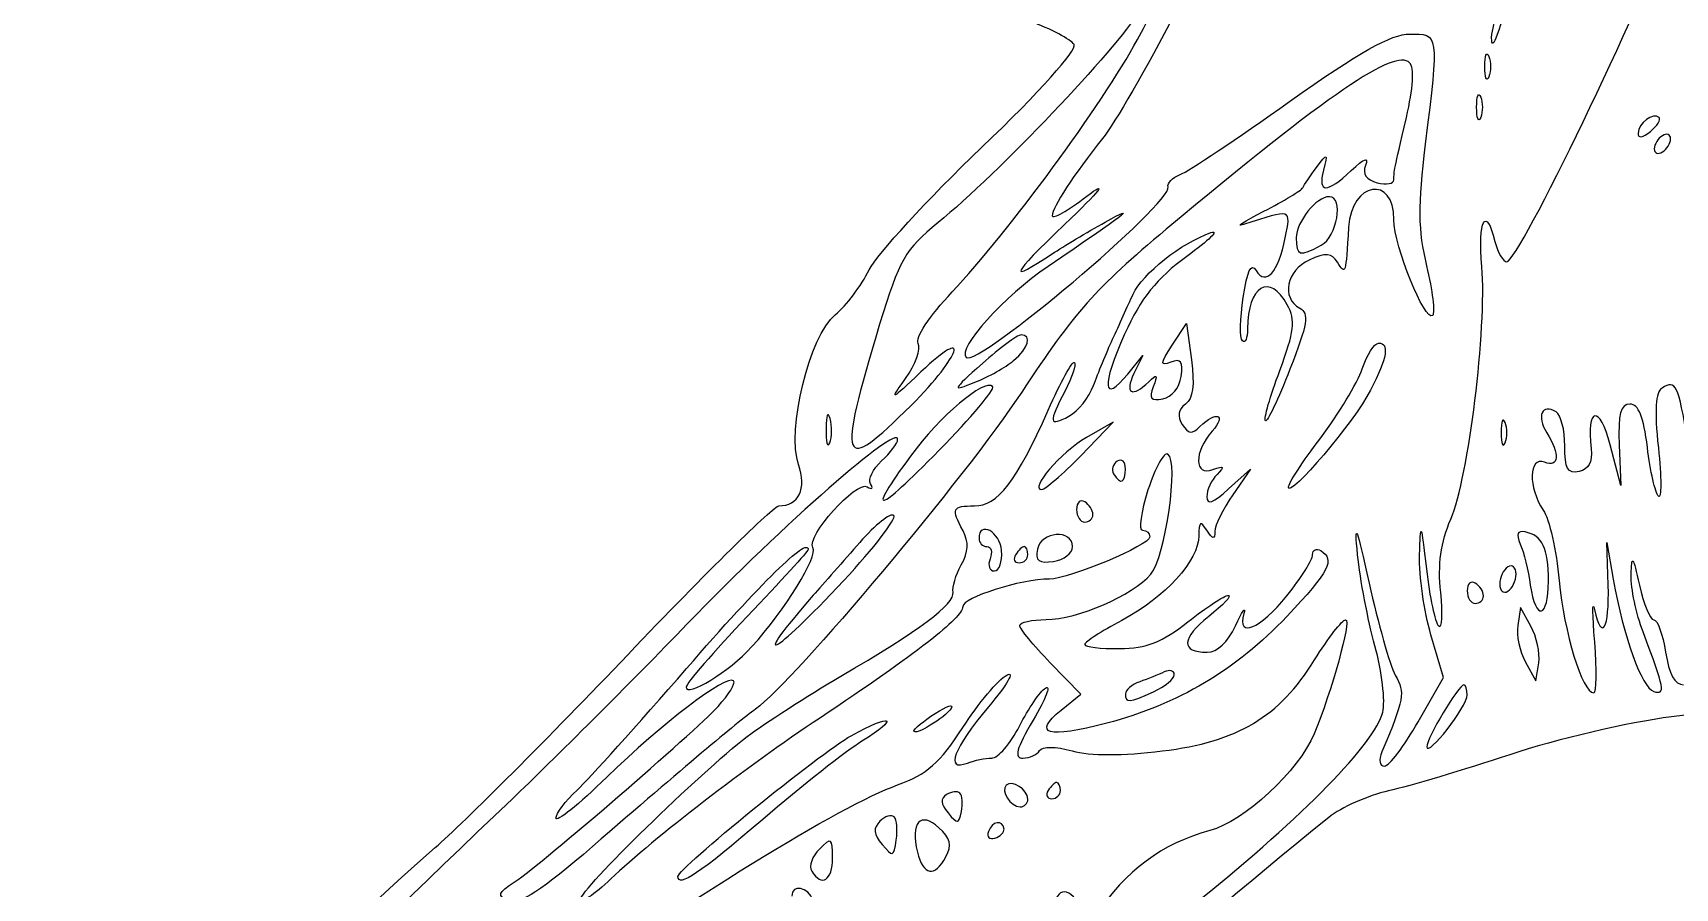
# Model space of a CAD drawing. Extents: x 0 to 45.7, y -0.3 to 36.
# Drawn here: x 5.45 to 19.35, y 6.95 to 14.19 of the extents above; entities that cross this region are included whole.
import ezdxf

# ---------------------------------------------------------------- set-up
doc = ezdxf.new("R2010")
doc.units = 0
doc.layers.add('Image', color=7, linetype='CONTINUOUS')

msp = doc.modelspace()

# ---------------------------------------------------------------- linework, layer by layer
at = {"layer": 'Image', "color": 7}
for points in [[(17.796237, 14.14295)], [(17.738262, 13.900943)], [(17.66942, 13.55672)], [(19.213772, 13.470288)], [(19.310795, 13.289556)], [(16.355051, 12.388891)], [(13.751678, 11.412577)], [(13.574608, 11.19276)], [(12.884364, 11.033891)], [(12.198795, 10.922586)], [(17.91067, 10.889478)], [(14.319634, 10.608093)], [(14.698274, 10.497222)], [(16.077968, 10.341245)], [(14.422903, 10.110482)], [(13.649837, 9.804801)], [(13.872164, 9.770333)], [(14.250794, 9.839228)], [(18.002761, 9.606781)], [(12.314294, 9.551612)], [(18.277068, 9.547027)], [(17.727398, 9.422487)], [(18.129068, 9.164852)], [(14.93599, 8.611146)], [(17.58937, 8.583251)], [(12.908348, 8.279869)], [(13.297652, 7.7521)], [(13.872156, 7.701364)], [(14.147525, 7.774206)], [(12.740623, 7.551855)], [(13.670787, 7.448996)], [(12.219904, 7.203848)], [(13.179079, 7.214873)], [(10.91188, 7.04759)]]:
    msp.add_lwpolyline(points, close=True, dxfattribs=at)
for points in [[(15.094021, 11.542405), (15.214718, 11.726863), (15.256057, 11.419903)], [(14.717539, 11.299052), (14.845272, 11.457048), (14.769381, 11.302153)], [(14.319634, 10.608093), (14.595007, 10.892786), (14.368317, 10.762454)], [(18.876298, 10.700253), (18.88921, 10.356035), (18.799442, 10.700253)], [(15.571169, 10.326388), (15.755499, 10.493293), (15.60558, 10.276133)], [(18.78268, 9.512581), (18.770748, 9.874056), (18.825747, 9.564265)], [(18.129076, 9.164852), (18.040218, 9.323303), (18.017173, 9.171953)], [(17.175129, 8.356339), (17.390196, 8.73223), (17.283447, 9.091694)], [(18.668711, 9.030784), (18.668592, 9.030726)], [(14.155145, 8.45588), (14.319792, 8.590445), (14.061625, 8.856355)], [(18.082988, 8.862162), (18.171846, 8.703711), (18.194891, 8.855053)]]:
    msp.add_lwpolyline(points, dxfattribs=at)
for points in [[(17.796237, 14.14295), (17.796237, 14.264143), (18.089608, 15.282759), (18.116715, 15.255663)], [(17.925137, 12.248757), (18.023922, 12.248757), (19.089113, 14.45572), (19.306887, 15.111597)], [(14.800142, 14.130108), (15.082202, 14.648988), (15.093386, 14.837869), (14.814271, 14.369183)], [(17.997279, 14.684601), (17.85846, 14.174817), (17.796237, 14.007171), (17.796237, 14.14295)], [(14.814271, 14.369183), (14.624178, 14.049928), (13.618224, 12.992299), (13.113197, 12.580723)], [(15.115325, 14.34881), (14.880832, 13.894607), (14.605911, 13.419099), (14.504364, 13.292096)], [(14.262843, 14.087901), (14.236438, 14.130621), (14.068014, 14.219368), (13.888558, 14.285135)], [(16.086549, 13.604811), (16.674529, 14.02238), (16.948357, 14.176365), (17.102906, 14.176365)], [(17.102906, 14.176365), (17.351313, 14.176365), (17.350223, 14.184064), (17.234584, 13.243071)], [(13.232765, 11.994764), (13.708998, 12.499818), (14.498918, 13.575995), (14.800142, 14.130108)], [(13.48026, 13.215573), (13.973031, 13.687041), (14.291318, 14.041829), (14.262843, 14.087901)], [(17.102303, 13.932934), (16.979477, 14.057717), (16.420118, 13.674946), (15.043131, 12.523856)], [(17.074997, 13.46909), (17.133902, 13.720987), (17.143892, 13.890691), (17.102303, 13.932934)], [(17.738262, 13.900943), (17.738262, 13.995598), (17.753899, 14.034333), (17.772983, 13.986997)], [(17.772983, 13.81489), (17.753854, 13.767548), (17.738262, 13.806318), (17.738262, 13.900943)], [(17.772983, 13.986997), (17.792112, 13.939655), (17.792112, 13.862216), (17.772983, 13.81489)], [(17.66942, 13.55672), (17.66942, 13.651388), (17.685083, 13.690112), (17.704175, 13.642778)], [(17.704175, 13.642778), (17.723305, 13.595436), (17.723305, 13.517998), (17.704175, 13.470672)], [(15.161534, 12.987134), (15.227643, 13.012481), (15.6439, 13.290469), (16.086549, 13.604811)], [(17.704175, 13.470672), (17.685046, 13.42333), (17.66942, 13.462099), (17.66942, 13.55672)], [(19.213772, 13.470254), (19.166047, 13.517977), (19.035416, 13.420991), (19.035416, 13.337787)], [(16.970328, 12.943367), (16.970328, 13.024067), (16.966703, 13.006674), (17.074997, 13.46909)], [(19.035416, 13.337787), (19.035416, 13.292144), (19.074916, 13.297335), (19.14035, 13.351704)], [(19.14035, 13.351704), (19.198059, 13.399623), (19.231097, 13.452963), (19.213772, 13.470288)], [(12.529803, 12.179931), (12.595745, 12.312464), (13.023453, 12.778494), (13.48026, 13.215573)], [(14.504364, 13.292096), (14.259152, 12.98538), (14.079614, 12.709543), (14.079161, 12.638807)], [(17.234584, 13.243071), (17.170745, 12.723614), (17.172976, 12.517095), (17.245723, 12.214052)], [(19.241953, 13.315914), (19.204088, 13.292498), (19.173108, 13.242378), (19.173108, 13.204519)], [(19.173108, 13.204519), (19.173108, 13.166649), (19.20412, 13.154814), (19.241953, 13.178166)], [(19.310795, 13.289561), (19.310795, 13.327431), (19.279781, 13.339258), (19.241953, 13.315914)], [(19.241953, 13.178166), (19.279826, 13.201556), (19.310795, 13.251697), (19.310795, 13.289556)], [(16.315366, 13.047943), (16.408093, 13.171978), (16.410876, 13.1708), (16.373699, 13.023231)], [(16.608287, 13.021379), (16.71832, 13.124755), (16.75773, 13.138902), (16.729308, 13.064856)], [(16.729308, 13.064856), (16.700947, 12.990994), (16.733753, 12.942922), (16.828747, 12.918019)], [(14.371389, 12.803166), (14.556741, 12.943655), (14.487353, 12.855826), (14.182061, 12.563517)], [(15.05918, 12.883213), (15.049391, 12.914953), (15.095394, 12.961768), (15.161534, 12.987134)], [(16.19832, 12.875834), (16.209115, 12.898879), (16.261823, 12.97631), (16.315366, 13.047943)], [(16.373699, 13.023231), (16.324267, 12.827011), (16.400568, 12.826484), (16.608287, 13.021379)], [(16.970283, 12.603876), (16.970283, 12.986317), (16.610068, 12.92738), (16.586507, 12.541091)], [(16.828747, 12.918019), (16.906616, 12.89762), (16.970328, 12.90905), (16.970328, 12.943367)], [(13.350579, 11.439453), (13.441527, 11.348516), (15.100275, 12.750144), (15.05918, 12.883213)], [(14.079161, 12.638807), (14.078952, 12.607247), (14.210469, 12.681175), (14.371389, 12.803166)], [(15.868831, 12.676423), (16.039223, 12.763063), (16.18749, 12.852807), (16.19832, 12.875834)], [(16.42428, 12.799528), (16.313342, 12.799528), (16.14399, 12.588581), (16.14399, 12.450399)], [(16.355051, 12.388891), (16.489153, 12.460662), (16.54629, 12.799528), (16.42428, 12.799528)], [(14.526282, 12.584847), (14.824243, 12.751223), (14.694269, 12.650014), (14.044509, 12.209697)], [(15.69673, 12.563755), (15.620992, 12.539043), (15.698582, 12.589763), (15.868831, 12.676423)], [(16.050425, 12.451111), (16.100172, 12.699867), (16.107343, 12.697592), (15.69673, 12.563755)], [(17.713822, 12.20636), (17.681027, 12.601892), (17.747054, 12.729794), (17.824619, 12.420856)], [(13.113197, 12.580723), (12.834392, 12.353501), (12.782938, 12.264034), (12.61828, 11.720177)], [(14.182061, 12.563517), (13.722494, 12.123482), (13.697383, 12.063469), (14.078804, 12.316779)], [(15.043131, 12.523856), (14.446187, 12.024842), (14.266159, 11.822126), (13.820353, 11.146987)], [(14.078804, 12.316779), (14.173464, 12.379655), (14.374829, 12.500276), (14.526282, 12.584847)], [(15.421197, 12.495426), (15.496926, 12.521593), (15.405534, 12.431455), (15.218147, 12.294975)], [(16.586507, 12.541091), (16.562033, 12.139058), (16.561107, 12.136097), (16.492257, 12.244831)], [(17.29692, 11.795157), (17.233568, 11.731802), (16.970283, 12.38365), (16.970283, 12.603876)], [(14.762637, 11.973891), (14.84256, 12.149004), (15.170226, 12.408489), (15.421197, 12.495426)], [(15.803087, 12.174941), (15.885814, 12.041067), (15.992161, 12.15986), (16.050425, 12.451111)], [(16.14399, 12.450399), (16.14399, 12.298126), (16.170933, 12.290299), (16.355051, 12.388891)], [(17.824619, 12.420856), (17.848405, 12.32619), (17.893612, 12.248757), (17.925137, 12.248757)], [(15.218147, 12.294975), (14.961879, 12.108369), (14.831228, 11.945107), (14.691107, 11.636444)], [(15.694393, 11.947444), (15.728316, 12.173361), (15.761317, 12.242523), (15.803087, 12.174941)], [(16.252358, 12.263563), (16.058828, 12.175396), (16.014003, 11.946049), (16.172774, 11.856363)], [(16.492257, 12.244831), (16.441361, 12.325272), (16.395684, 12.328823), (16.252358, 12.263563)], [(12.242859, 11.801295), (12.334736, 11.877017), (12.463861, 12.047401), (12.529803, 12.179931)], [(14.044509, 12.209697), (13.671398, 11.95685), (13.274133, 11.515899), (13.350579, 11.439453)], [(16.067912, 11.884007), (15.920528, 12.159383), (15.731107, 12.045184), (15.731107, 11.680941)], [(17.245723, 12.214052), (17.295742, 12.005522), (17.31879, 11.817022), (17.29692, 11.795157)], [(17.450995, 10.071218), (17.601451, 10.4233), (17.756928, 11.68645), (17.713822, 12.20636)], [(12.944469, 11.557942), (12.916074, 11.603879), (13.037029, 11.78718), (13.232765, 11.994764)], [(14.589655, 11.594737), (14.64146, 11.708323), (14.719301, 11.878951), (14.762637, 11.973891)], [(15.688387, 11.58013), (15.664892, 11.603625), (15.667564, 11.76891), (15.694393, 11.947444)], [(16.003972, 11.328518), (16.128226, 11.660619), (16.13872, 11.751707), (16.067912, 11.884007)], [(16.172774, 11.856363), (16.253885, 11.810521), (16.239997, 11.723796), (16.089978, 11.339091)], [(11.932169, 10.533309), (11.829925, 10.826589), (12.024688, 11.621471), (12.242859, 11.801295)], [(12.61828, 11.720177), (12.254747, 10.519447), (12.28692, 10.436452), (12.884364, 11.033891)], [(12.884396, 11.033891), (13.31413, 11.463639), (13.389031, 11.718859), (12.967332, 11.316506)], [(15.731107, 11.680941), (15.731107, 11.601998), (15.711872, 11.556632), (15.688387, 11.58013)], [(12.837757, 11.261565), (12.923356, 11.38103), (12.971378, 11.514399), (12.944469, 11.557942)], [(13.814781, 11.629546), (13.783222, 11.629546), (13.636068, 11.520873), (13.487774, 11.388044)], [(13.751678, 11.412577), (13.878911, 11.518841), (13.9111, 11.629546), (13.814781, 11.629546)], [(14.428084, 11.203074), (14.46516, 11.304894), (14.537847, 11.481138), (14.589655, 11.594737)], [(14.691107, 11.636444), (14.493166, 11.200375), (14.505938, 11.037307), (14.717539, 11.299052)], [(15.082855, 11.399982), (14.987809, 11.363507), (14.989282, 11.382361), (15.094021, 11.542405)], [(16.701029, 11.342189), (16.742857, 11.462131), (16.804997, 11.560262), (16.839161, 11.560262)], [(16.839161, 11.560262), (16.934252, 11.560262), (16.914017, 11.442083), (16.770919, 11.161574)], [(13.424668, 11.229246), (13.538262, 11.274752), (13.685413, 11.357234), (13.751678, 11.412577)], [(14.044554, 10.993783), (14.150133, 11.231218), (14.249765, 11.412233), (14.265966, 11.396032)], [(14.265966, 11.396032), (14.282132, 11.379866), (14.246651, 11.272292), (14.18708, 11.157063)], [(15.169133, 11.278139), (15.187099, 11.404438), (15.167281, 11.432386), (15.082855, 11.399982)], [(15.256057, 11.419903), (15.285034, 11.204399), (15.27008, 11.092435), (15.205712, 11.044059)], [(12.967332, 11.316506), (12.710307, 11.071277), (12.697501, 11.065853), (12.837757, 11.261565)], [(13.574608, 11.19276), (13.504604, 11.262756), (13.12971, 10.945348), (12.878995, 10.603804)], [(13.487774, 11.388044), (13.227839, 11.155234), (13.225563, 11.149525), (13.424668, 11.229246)], [(14.769381, 11.302153), (14.686884, 11.13375), (14.75647, 11.095647), (14.895188, 11.233305)], [(14.895188, 11.233305), (14.964718, 11.302327), (14.97227, 11.29412), (14.933373, 11.191919)], [(15.015344, 11.08935), (15.090766, 11.103797), (15.155692, 11.183436), (15.169133, 11.278139)], [(15.882531, 10.904073), (15.867582, 10.919048), (15.922226, 11.110022), (16.003972, 11.328518)], [(16.089978, 11.339091), (15.990844, 11.084879), (15.897477, 10.889124), (15.882531, 10.904073)], [(16.350082, 10.75997), (16.501295, 10.960255), (16.659225, 11.222256), (16.701029, 11.342189)], [(13.820353, 11.146987), (13.344692, 10.426644), (11.904316, 8.710318), (11.56907, 8.4644)], [(13.123156, 10.655001), (13.392762, 10.92946), (13.595909, 11.171445), (13.574608, 11.19276)], [(14.18708, 11.157063), (14.045496, 10.88329), (14.050295, 10.85181), (14.219729, 10.94248)], [(14.219729, 10.94248), (14.297268, 10.983956), (14.391029, 11.101246), (14.428084, 11.203074)], [(14.933373, 11.191919), (14.895307, 11.091949), (14.912947, 11.069829), (15.015344, 11.08935)], [(16.770919, 11.161574), (16.637106, 10.899279), (16.08303, 10.243349), (16.077968, 10.341245)], [(19.239434, 11.180582), (19.182858, 11.145569), (19.173275, 10.995024), (19.207258, 10.674578)], [(19.455324, 10.727212), (19.375518, 11.213377), (19.356642, 11.253025), (19.239434, 11.180582)], [(12.198769, 10.922586), (12.18128, 10.989563), (12.165899, 10.95138), (12.164447, 10.837845)], [(13.420033, 10.183441), (13.618605, 10.183441), (13.77376, 10.384761), (14.044554, 10.993783)], [(15.205712, 11.044059), (15.143707, 10.997442), (15.13497, 10.941927), (15.178735, 10.872471)], [(15.328894, 10.855299), (15.464655, 10.991068), (15.558172, 10.954378), (15.431934, 10.81485)], [(18.342495, 10.978447), (18.222101, 11.052851), (18.173997, 10.944782), (18.263625, 10.801306)], [(18.415917, 10.691122), (18.415917, 10.824198), (18.382868, 10.953479), (18.342495, 10.978447)], [(18.799442, 10.700253), (18.709713, 11.044339), (18.597503, 11.020564), (18.637892, 10.666003)], [(18.966656, 11.044466), (18.88691, 11.044466), (18.866334, 10.966062), (18.876298, 10.700253)], [(19.114574, 10.678534), (19.082906, 10.938072), (19.039896, 11.044466), (18.966656, 11.044466)], [(12.770815, 10.746262), (12.770815, 10.875477), (11.812378, 10.034872), (10.990599, 9.18492)], [(12.196149, 10.716054), (12.214961, 10.762671), (12.216178, 10.855598), (12.198795, 10.922586)], [(15.178735, 10.872471), (15.230247, 10.790685), (15.260814, 10.787177), (15.328894, 10.855299)], [(17.91067, 10.889478), (17.89154, 10.936815), (17.875949, 10.898051), (17.875949, 10.803425)], [(17.91067, 10.717364), (17.929799, 10.764706), (17.929799, 10.842144), (17.91067, 10.889478)], [(12.164447, 10.837845), (12.163389, 10.724254), (12.177306, 10.669448), (12.196149, 10.716054)], [(12.634753, 10.563262), (12.709588, 10.630985), (12.770815, 10.713337), (12.770815, 10.746262)], [(14.368317, 10.762454), (14.151975, 10.638073), (13.87921, 10.319805), (13.991044, 10.322237)], [(15.431934, 10.81485), (15.27525, 10.641725), (15.279528, 10.429467), (15.438416, 10.489986)], [(16.077968, 10.341245), (16.07691, 10.371278), (16.19887, 10.559696), (16.350082, 10.75997)], [(17.875949, 10.803425), (17.875949, 10.708757), (17.891585, 10.67003), (17.91067, 10.717364)], [(18.263625, 10.801306), (18.37756, 10.618872), (18.368485, 10.505178), (18.24386, 10.553023)], [(12.878995, 10.603804), (12.501051, 10.088935), (12.58423, 10.106373), (13.123156, 10.655001)], [(12.542119, 10.369851), (12.518201, 10.408473), (12.559926, 10.495539), (12.634753, 10.563262)], [(13.991044, 10.322237), (14.020347, 10.323031), (14.168178, 10.45151), (14.319634, 10.608093)], [(14.628308, 10.561333), (14.58984, 10.537547), (14.576166, 10.489263), (14.59795, 10.454016)], [(14.698277, 10.497249), (14.698277, 10.556288), (14.666757, 10.585122), (14.628308, 10.561333)], [(15.057474, 10.62186), (15.024715, 10.6421), (14.94887, 10.505292), (14.888931, 10.317832)], [(14.913455, 9.605847), (15.036746, 9.749489), (15.152115, 10.563371), (15.057474, 10.62186)], [(18.24386, 10.553023), (18.110227, 10.604302), (18.10353, 10.337461), (18.233647, 10.14759)], [(18.536398, 10.474267), (18.43975, 10.454158), (18.415917, 10.497021), (18.415917, 10.691122)], [(18.637892, 10.666003), (18.650804, 10.552917), (18.618181, 10.491287), (18.536398, 10.474267)], [(19.207422, 10.265478), (19.180953, 10.291434), (19.139146, 10.477278), (19.114574, 10.678534)], [(19.207258, 10.674578), (19.233836, 10.423649), (19.233907, 10.239557), (19.207422, 10.265478)], [(11.766555, 10.183476), (11.934349, 10.183476), (12.003321, 10.329174), (11.932169, 10.533309)], [(14.59795, 10.454016), (14.656962, 10.358522), (14.698274, 10.376323), (14.698274, 10.497222)], [(15.472884, 10.449182), (15.425544, 10.401501), (15.386828, 10.316813), (15.386828, 10.260994)], [(15.438416, 10.489986), (15.535021, 10.526739), (15.541842, 10.518672), (15.472884, 10.449182)], [(12.053065, 9.830791), (11.995304, 9.924247), (12.422017, 10.400699), (12.513071, 10.344425)], [(12.513071, 10.344425), (12.552983, 10.319713), (12.566072, 10.331196), (12.542119, 10.369851)], [(14.888931, 10.317832), (14.828984, 10.130382), (14.808064, 9.977005), (14.842459, 9.977005)], [(15.386828, 10.260994), (15.386828, 10.187844), (15.43831, 10.206103), (15.571169, 10.326388)], [(10.489506, 8.927078), (11.147056, 9.618092), (11.721727, 10.183476), (11.766555, 10.183476)], [(13.32388, 9.972388), (13.222444, 10.161918), (13.232255, 10.183441), (13.420033, 10.183441)], [(14.354059, 10.217814), (14.316186, 10.241256), (14.285211, 10.212099), (14.285211, 10.153033)], [(14.285211, 10.153033), (14.285211, 10.094001), (14.316186, 10.045699), (14.354059, 10.045699)], [(14.422903, 10.110482), (14.422903, 10.146077), (14.391929, 10.194411), (14.354059, 10.217814)], [(15.60558, 10.276133), (15.523133, 10.1567), (15.455199, 10.017291), (15.454619, 9.966337)], [(18.233647, 10.14759), (18.284834, 10.072912), (18.345418, 9.805002), (18.368262, 9.552245)], [(12.314294, 9.551612), (12.572856, 9.82865), (12.763354, 10.076385), (12.73761, 10.102127)], [(12.73761, 10.102127), (12.711866, 10.127871), (12.582175, 10.025122), (12.449401, 9.873788)], [(13.649832, 9.804801), (13.636682, 9.964673), (13.459088, 10.06078), (13.459088, 9.908068)], [(14.354059, 10.045699), (14.391923, 10.045699), (14.422903, 10.074785), (14.422903, 10.110482)], [(15.386828, 9.977), (15.332487, 10.06109), (15.319901, 10.052494), (15.319039, 9.930629)], [(16.662572, 9.770381), (16.632978, 10.06386), (16.654978, 10.009665), (16.760436, 9.529427)], [(17.186112, 9.765669), (17.194738, 10.055161), (17.199394, 10.045866), (17.244588, 9.648805)], [(17.365558, 9.451623), (17.34037, 9.685881), (17.366352, 9.872574), (17.450995, 10.071218)], [(10.983834, 8.806309), (11.61321, 9.532324), (12.013594, 9.92435), (12.013594, 9.814582)], [(12.449401, 9.873788), (12.316636, 9.72246), (12.139962, 9.521198), (12.05679, 9.426544)], [(13.309381, 9.684322), (13.370659, 9.795072), (13.374786, 9.877178), (13.32388, 9.972388)], [(13.459088, 9.908068), (13.459088, 9.870198), (13.489084, 9.83922), (13.525776, 9.83922)], [(14.250794, 9.839175), (14.250794, 9.988477), (13.982205, 9.967909), (13.953032, 9.816421)], [(14.904981, 9.920834), (14.904981, 9.850672), (14.223198, 9.563942), (14.056378, 9.563942)], [(15.319039, 9.930629), (15.31798, 9.719647), (15.035182, 9.409094), (14.667456, 9.214017)], [(14.842459, 9.977005), (14.87689, 9.977005), (14.904981, 9.951737), (14.904981, 9.920834)], [(15.454619, 9.966337), (15.453826, 9.895815), (15.437607, 9.89835), (15.386828, 9.977)], [(18.080377, 9.962895), (18.013564, 9.977024), (18.001507, 9.946755), (18.039218, 9.859628)], [(18.277087, 9.547025), (18.276293, 9.827669), (18.226633, 9.931904), (18.080377, 9.962895)], [(12.013594, 9.814582), (12.013594, 9.800506), (11.781245, 9.545096), (11.497269, 9.246957)], [(11.535311, 8.989472), (11.823263, 9.309767), (12.098581, 9.757146), (12.053065, 9.830791)], [(13.525776, 9.83922), (13.56245, 9.83922), (13.574624, 9.792754), (13.552862, 9.735956)], [(13.552862, 9.735956), (13.531086, 9.679163), (13.547199, 9.632689), (13.588639, 9.632689)], [(13.588639, 9.632689), (13.63016, 9.632689), (13.657669, 9.710143), (13.649837, 9.804801)], [(13.768855, 9.770333), (13.745465, 9.732466), (13.759144, 9.701489), (13.799247, 9.701489)], [(13.841761, 9.839175), (13.825039, 9.839175), (13.792254, 9.808201), (13.768855, 9.770333)], [(13.799247, 9.701489), (13.83934, 9.701489), (13.872164, 9.732466), (13.872164, 9.770333)], [(13.872156, 9.770333), (13.872156, 9.808203), (13.858477, 9.839175), (13.841761, 9.839175)], [(13.953032, 9.816421), (13.934273, 9.718671), (13.964911, 9.695475), (14.089766, 9.713162)], [(14.089766, 9.713162), (14.178338, 9.725624), (14.250794, 9.78243), (14.250794, 9.839228)], [(16.063782, 9.422191), (16.183704, 9.571424), (16.28183, 9.728148), (16.28183, 9.770466)], [(16.350678, 9.804896), (16.474958, 9.728087), (16.424076, 9.629368), (16.063956, 9.24859)], [(16.28183, 9.770466), (16.28183, 9.812781), (16.312808, 9.828264), (16.350678, 9.804896)], [(16.809233, 8.998912), (16.749572, 9.214969), (16.683577, 9.562127), (16.662572, 9.770381)], [(17.283447, 9.091694), (17.224736, 9.289396), (17.180937, 9.592678), (17.186112, 9.765669)], [(18.039218, 9.859628), (18.068521, 9.79182), (18.106737, 9.635657), (18.124033, 9.512597)], [(18.977067, 9.598685), (18.981063, 9.774228), (18.991196, 9.761316), (19.046936, 9.512629)], [(13.239089, 9.452282), (13.230649, 9.49469), (13.26224, 9.599132), (13.309381, 9.684322)], [(14.027216, 9.22124), (14.294085, 9.223092), (14.757494, 9.424157), (14.913455, 9.605847)], [(17.244588, 9.648805), (17.271565, 9.41155), (17.317917, 9.194691), (17.347593, 9.166897)], [(17.933922, 9.667503), (17.896054, 9.644061), (17.865077, 9.578481), (17.865077, 9.521693)], [(18.002761, 9.606781), (18.002761, 9.663579), (17.971783, 9.690903), (17.933922, 9.667503)], [(17.933922, 9.460969), (17.971791, 9.484358), (18.002761, 9.54999), (18.002761, 9.606781)], [(19.077485, 9.116785), (19.019861, 9.268235), (18.97467, 9.485088), (18.977067, 9.598685)], [(12.05679, 9.426544), (11.508824, 8.802877), (11.703939, 8.897646), (12.314294, 9.551612)], [(12.288751, 8.741081), (12.954304, 9.12827), (13.258361, 9.355807), (13.239089, 9.452282)], [(14.056378, 9.563942), (13.80982, 9.563942), (13.321576, 9.407811), (13.321576, 9.328968)], [(16.760436, 9.529427), (16.835274, 9.188646), (16.934694, 8.838421), (16.98139, 8.75114)], [(17.347593, 9.166897), (17.377261, 9.139118), (17.385344, 9.267235), (17.365558, 9.451623)], [(17.658548, 9.529808), (17.620678, 9.55325), (17.589708, 9.524093), (17.589708, 9.465033)], [(17.589708, 9.465033), (17.589708, 9.406004), (17.62072, 9.357699), (17.658548, 9.357699)], [(17.727398, 9.422487), (17.727398, 9.458082), (17.69642, 9.506414), (17.658548, 9.529808)], [(17.865077, 9.521693), (17.865077, 9.4649), (17.896054, 9.437574), (17.933922, 9.460969)], [(18.124033, 9.512597), (18.16729, 9.205166), (18.278365, 9.230154), (18.277068, 9.547027)], [(18.368262, 9.552245), (18.407921, 9.113395), (18.565219, 8.600507), (18.660138, 8.600507)], [(18.66674, 9.306094), (18.728493, 9.026053), (18.794822, 9.144169), (18.78268, 9.512581)], [(18.825747, 9.564265), (18.913678, 9.068908), (19.065235, 8.64791), (19.167946, 8.613676)], [(19.046936, 9.512629), (19.082967, 9.351703), (19.137662, 9.220044), (19.168452, 9.220044)], [(13.321576, 9.328968), (13.321576, 9.23753), (12.92543, 8.929158), (12.116816, 8.391145)], [(15.227376, 9.202483), (15.382774, 9.325544), (15.536437, 9.425879), (15.568846, 9.425459)], [(15.568846, 9.425459), (15.601241, 9.425194), (15.526798, 9.345115), (15.403377, 9.247852)], [(15.628626, 9.168061), (15.686091, 9.291114), (15.718132, 9.337585), (15.69983, 9.271328)], [(15.69983, 9.271328), (15.641225, 9.059089), (15.837308, 9.14037), (16.063782, 9.422191)], [(17.658548, 9.357699), (17.696415, 9.357699), (17.727398, 9.386822), (17.727398, 9.422487)], [(18.668592, 9.030726), (18.648774, 9.26737), (18.647795, 9.391288), (18.66674, 9.306094)], [(10.990599, 9.18492), (10.514687, 8.692688), (9.848623, 8.026625), (9.510466, 7.704788)], [(11.497269, 9.246957), (11.213286, 8.948816), (10.980942, 8.680438), (10.980942, 8.650561)], [(13.803462, 9.170995), (13.803462, 9.19779), (13.904144, 9.220409), (14.027216, 9.22124)], [(14.667456, 9.214017), (14.495153, 9.122613), (14.354175, 9.030977), (14.354175, 9.01038)], [(16.063956, 9.24859), (15.632684, 8.79259), (15.14554, 8.503699), (14.540096, 8.344898)], [(14.64952, 8.975841), (14.876189, 8.977693), (15.010531, 9.030763), (15.227376, 9.202483)], [(15.403377, 9.247852), (15.168882, 9.063029), (15.163913, 8.944321), (15.39073, 8.944321)], [(16.561191, 9.21907), (16.611576, 9.21907), (16.443203, 8.609027), (16.295187, 8.255265)], [(16.297989, 8.879709), (16.414014, 9.066355), (16.53246, 9.21907), (16.561191, 9.21907)], [(18.017173, 9.171953), (18.004499, 9.088723), (18.034159, 8.949308), (18.082988, 8.862162)], [(19.168452, 9.220044), (19.199246, 9.220044), (19.244265, 9.096129), (19.268478, 8.94467)], [(14.061625, 8.856355), (13.919633, 9.002603), (13.803462, 9.144195), (13.803462, 9.170995)], [(15.39073, 8.944321), (15.473942, 8.944321), (15.563485, 9.028533), (15.628626, 9.168061)], [(18.194891, 8.855053), (18.207538, 8.938296), (18.177905, 9.077706), (18.129068, 9.164852)], [(19.167946, 8.613676), (19.270872, 8.579354), (19.260937, 8.634631), (19.077485, 9.116785)], [(8.857529, 7.292042), (9.097567, 7.500288), (9.831957, 8.236056), (10.489506, 8.927078)], [(10.980942, 8.650561), (10.980942, 8.55793), (11.350386, 8.783785), (11.535311, 8.989472)], [(14.354175, 9.01038), (14.354175, 8.989742), (14.487073, 8.974277), (14.64952, 8.975841)], [(16.875184, 8.436627), (16.898546, 8.529832), (16.868887, 8.782859), (16.809233, 8.998912)], [(18.660138, 8.600507), (18.684797, 8.600507), (18.688607, 8.79413), (18.668711, 9.030784)], [(19.268478, 8.94467), (19.297783, 8.761033), (19.348001, 8.669291), (19.419028, 8.669291)], [(10.058637, 7.778868), (10.157199, 7.870653), (10.573543, 8.333008), (10.983834, 8.806309)], [(11.382324, 8.703245), (11.325306, 8.760263), (10.773093, 8.340548), (10.309708, 7.888028)], [(13.694184, 8.752045), (13.766592, 8.791069), (13.697465, 8.670077), (13.53928, 8.483154)], [(15.025279, 8.777927), (14.977942, 8.75586), (14.885013, 8.7187), (14.81875, 8.695329)], [(15.009573, 8.109143), (15.650464, 8.188712), (15.997437, 8.396219), (16.297989, 8.879709)], [(15.111335, 8.754511), (15.111335, 8.789452), (15.072592, 8.800014), (15.025279, 8.777927)], [(11.250852, 8.486741), (11.342509, 8.586471), (11.40167, 8.683899), (11.382324, 8.703245)], [(11.497052, 8.230495), (11.648503, 8.346115), (12.004778, 8.575872), (12.288751, 8.741081)], [(13.321562, 8.307287), (13.454082, 8.512864), (13.621762, 8.713008), (13.694184, 8.752045)], [(13.801086, 8.319609), (13.87704, 8.468501), (13.976905, 8.613623), (14.023003, 8.642113)], [(14.023003, 8.642113), (14.069086, 8.670728), (14.02221, 8.548784), (13.917813, 8.371407)], [(14.81875, 8.695329), (14.75249, 8.67194), (14.698277, 8.625463), (14.698277, 8.592017)], [(14.93599, 8.611088), (15.032431, 8.655051), (15.111335, 8.719573), (15.111335, 8.754511)], [(16.98139, 8.75114), (17.065248, 8.594393), (17.059096, 8.55915), (16.86795, 8.100923)], [(17.560898, 8.669312), (17.516887, 8.669312), (17.245149, 8.213895), (17.247959, 8.144857)], [(17.589364, 8.583251), (17.589568, 8.630593), (17.576797, 8.669312), (17.560898, 8.669312)], [(9.534459, 7.005548), (9.7691, 7.161793), (11.045458, 8.263253), (11.250852, 8.486741)], [(13.08893, 8.427107), (13.188246, 8.492179), (13.248479, 8.511398), (13.222777, 8.469821)], [(13.53928, 8.483154), (13.242867, 8.131628), (13.168781, 7.933121), (13.361618, 8.007117)], [(14.698277, 8.592017), (14.698277, 8.513009), (14.725548, 8.515182), (14.93599, 8.611146)], [(17.247959, 8.144857), (17.251954, 8.051988), (17.588973, 8.485022), (17.58937, 8.583251)], [(20.233796, 8.328261), (19.989363, 8.47933), (19.962672, 8.481376), (19.319188, 8.398373)], [(11.56907, 8.4644), (11.403615, 8.343027), (10.976375, 7.982963), (10.189272, 7.301562)], [(12.116816, 8.391145), (11.481622, 7.968522), (10.716792, 7.379886), (10.344096, 7.026815)], [(12.377291, 8.238779), (12.723309, 8.431742), (12.795945, 8.394029), (12.468306, 8.191532)], [(13.222777, 8.469821), (13.173665, 8.390356), (12.908348, 8.230061), (12.908348, 8.279869)], [(12.908348, 8.279853), (12.908348, 8.295781), (12.989607, 8.362025), (13.08893, 8.427107)], [(13.917813, 8.371407), (13.773667, 8.125428), (13.753054, 8.048908), (13.830913, 8.048908)], [(14.540096, 8.344898), (14.037545, 8.213093), (13.904872, 8.251339), (14.155145, 8.45588)], [(15.324775, 6.848345), (16.205792, 7.557438), (16.809829, 8.176223), (16.875184, 8.436627)], [(16.888905, 7.980447), (16.928005, 7.980447), (17.056847, 8.149601), (17.175129, 8.356339)], [(19.319188, 8.398373), (18.954628, 8.351325), (18.3386, 8.207166), (17.950225, 8.077954)], [(10.085751, 6.852758), (10.085751, 6.936568), (11.103397, 7.930015), (11.497052, 8.230495)], [(10.91188, 7.047585), (10.91188, 7.114469), (12.115218, 8.092644), (12.377291, 8.238779)], [(12.770807, 7.82225), (13.018389, 7.91115), (13.128998, 8.008577), (13.321562, 8.307287)], [(13.566744, 8.048908), (13.619677, 8.048908), (13.725124, 8.170722), (13.801086, 8.319609)], [(16.295187, 8.255265), (16.163019, 7.939381), (15.705008, 7.514803), (15.411037, 7.435647)], [(12.468306, 8.191532), (12.335892, 8.109707), (11.958053, 7.811862), (11.628683, 7.529665)], [(13.830913, 8.048908), (13.887079, 8.048908), (13.950592, 8.077303), (13.972055, 8.112054)], [(13.972055, 8.112054), (13.995656, 8.150238), (14.104945, 8.149328), (14.248225, 8.109408)], [(14.248225, 8.109408), (14.397792, 8.068112), (14.678952, 8.067977), (15.009573, 8.109143)], [(16.86795, 8.100923), (16.839084, 8.031472), (16.847842, 7.980447), (16.888905, 7.980447)], [(17.950225, 8.077954), (17.561861, 7.948758), (17.100649, 7.810904), (16.925325, 7.771608)], [(13.361618, 8.007117), (13.421509, 8.030136), (13.513812, 8.048908), (13.566744, 8.048908)], [(9.741689, 5.955274), (10.985408, 6.846385), (12.286603, 7.648365), (12.770807, 7.82225)], [(10.309708, 7.888028), (10.073067, 7.656924), (9.879442, 7.500261), (9.879442, 7.539899)], [(13.688572, 7.820167), (13.639264, 7.770851), (13.726201, 7.636578), (13.807375, 7.636578)], [(13.872156, 7.701364), (13.872156, 7.782583), (13.737885, 7.869475), (13.688572, 7.820167)], [(14.117129, 7.843038), (14.100407, 7.843038), (14.067628, 7.81206), (14.044228, 7.774206)], [(14.147525, 7.774206), (14.147525, 7.812071), (14.133846, 7.843038), (14.117129, 7.843038)], [(9.510466, 7.704788), (6.269776, 4.6204), (5.45326, 3.671692), (5.634008, 3.200696)], [(9.879442, 7.539899), (9.879442, 7.579518), (9.960074, 7.687071), (10.058637, 7.778868)], [(13.184955, 7.740562), (13.129845, 7.706494), (13.133422, 7.662684), (13.197602, 7.585264)], [(13.297649, 7.752124), (13.277911, 7.771862), (13.227177, 7.766703), (13.184955, 7.740562)], [(13.310299, 7.5968), (13.323131, 7.662454), (13.317469, 7.732344), (13.297652, 7.7521)], [(13.807375, 7.636578), (13.842933, 7.636578), (13.872156, 7.665738), (13.872156, 7.701364)], [(14.044228, 7.774206), (14.020839, 7.736337), (14.034518, 7.705359), (14.074624, 7.705359)], [(14.074624, 7.705359), (14.114719, 7.705359), (14.147525, 7.736337), (14.147525, 7.774206)], [(16.925325, 7.771608), (16.750004, 7.73231), (16.522065, 7.631551), (16.418813, 7.54768)], [(11.628683, 7.529665), (11.094099, 7.07167), (10.91188, 6.949125), (10.91188, 7.04759)], [(12.620968, 7.514456), (12.562135, 7.455624), (12.566744, 7.406414), (12.63933, 7.318376)], [(12.740647, 7.551887), (12.718025, 7.574535), (12.664169, 7.557655), (12.620968, 7.514456)], [(12.759012, 7.355767), (12.771474, 7.440997), (12.763457, 7.529241), (12.740623, 7.551855)], [(13.119489, 7.460278), (12.963085, 7.601825), (12.875283, 7.502238), (12.937595, 7.254016)], [(13.197602, 7.585264), (13.278149, 7.488093), (13.289312, 7.489228), (13.310299, 7.5968)], [(16.418813, 7.54768), (14.92697, 6.335944), (14.126868, 5.591228), (13.240653, 4.589468)], [(13.670787, 7.44898), (13.662267, 7.531297), (13.567842, 7.515353), (13.538262, 7.426623)], [(12.219904, 7.203848), (12.219904, 7.376018), (12.211225, 7.381955), (12.108493, 7.279294)], [(13.179079, 7.214839), (13.231911, 7.313547), (13.217901, 7.371211), (13.119489, 7.460278)], [(13.538262, 7.426623), (13.523075, 7.381167), (13.547866, 7.356397), (13.59334, 7.371544)], [(13.59334, 7.371544), (13.638798, 7.386678), (13.67362, 7.421542), (13.670787, 7.448996)], [(15.411037, 7.435647), (15.010814, 7.32788), (14.695115, 7.093186), (14.452087, 6.722763)], [(5.684755, 4.056395), (5.891831, 4.425442), (7.82059, 6.39242), (8.857529, 7.292042)], [(10.189272, 7.301562), (9.759358, 6.929374), (9.572239, 6.807837), (9.483656, 6.843247)], [(12.108493, 7.279294), (12.047218, 7.218025), (12.018071, 7.133932), (12.043712, 7.092437)], [(12.63933, 7.318376), (12.729045, 7.209547), (12.737922, 7.21232), (12.759012, 7.355767)], [(12.937595, 7.254016), (12.987996, 7.053199), (13.084215, 7.037589), (13.179079, 7.214873)], [(12.043712, 7.092437), (12.128199, 6.95574), (12.219904, 7.013726), (12.219904, 7.203848)], [(9.483656, 6.843247), (9.376492, 6.886107), (9.38213, 6.904114), (9.534459, 7.005548)], [(10.344096, 7.026815), (10.202099, 6.892314), (10.085918, 6.814031), (10.085918, 6.852862)], [(12.057174, 6.844996), (12.013518, 6.958849), (11.875685, 6.986355), (11.875685, 6.881207)], [(14.278454, 6.852796), (14.16458, 6.990001), (14.07836, 6.902011), (14.080974, 6.651251)]]:
    msp.add_open_spline(points, degree=3, dxfattribs=at)

doc.saveas('drawing.dxf')
